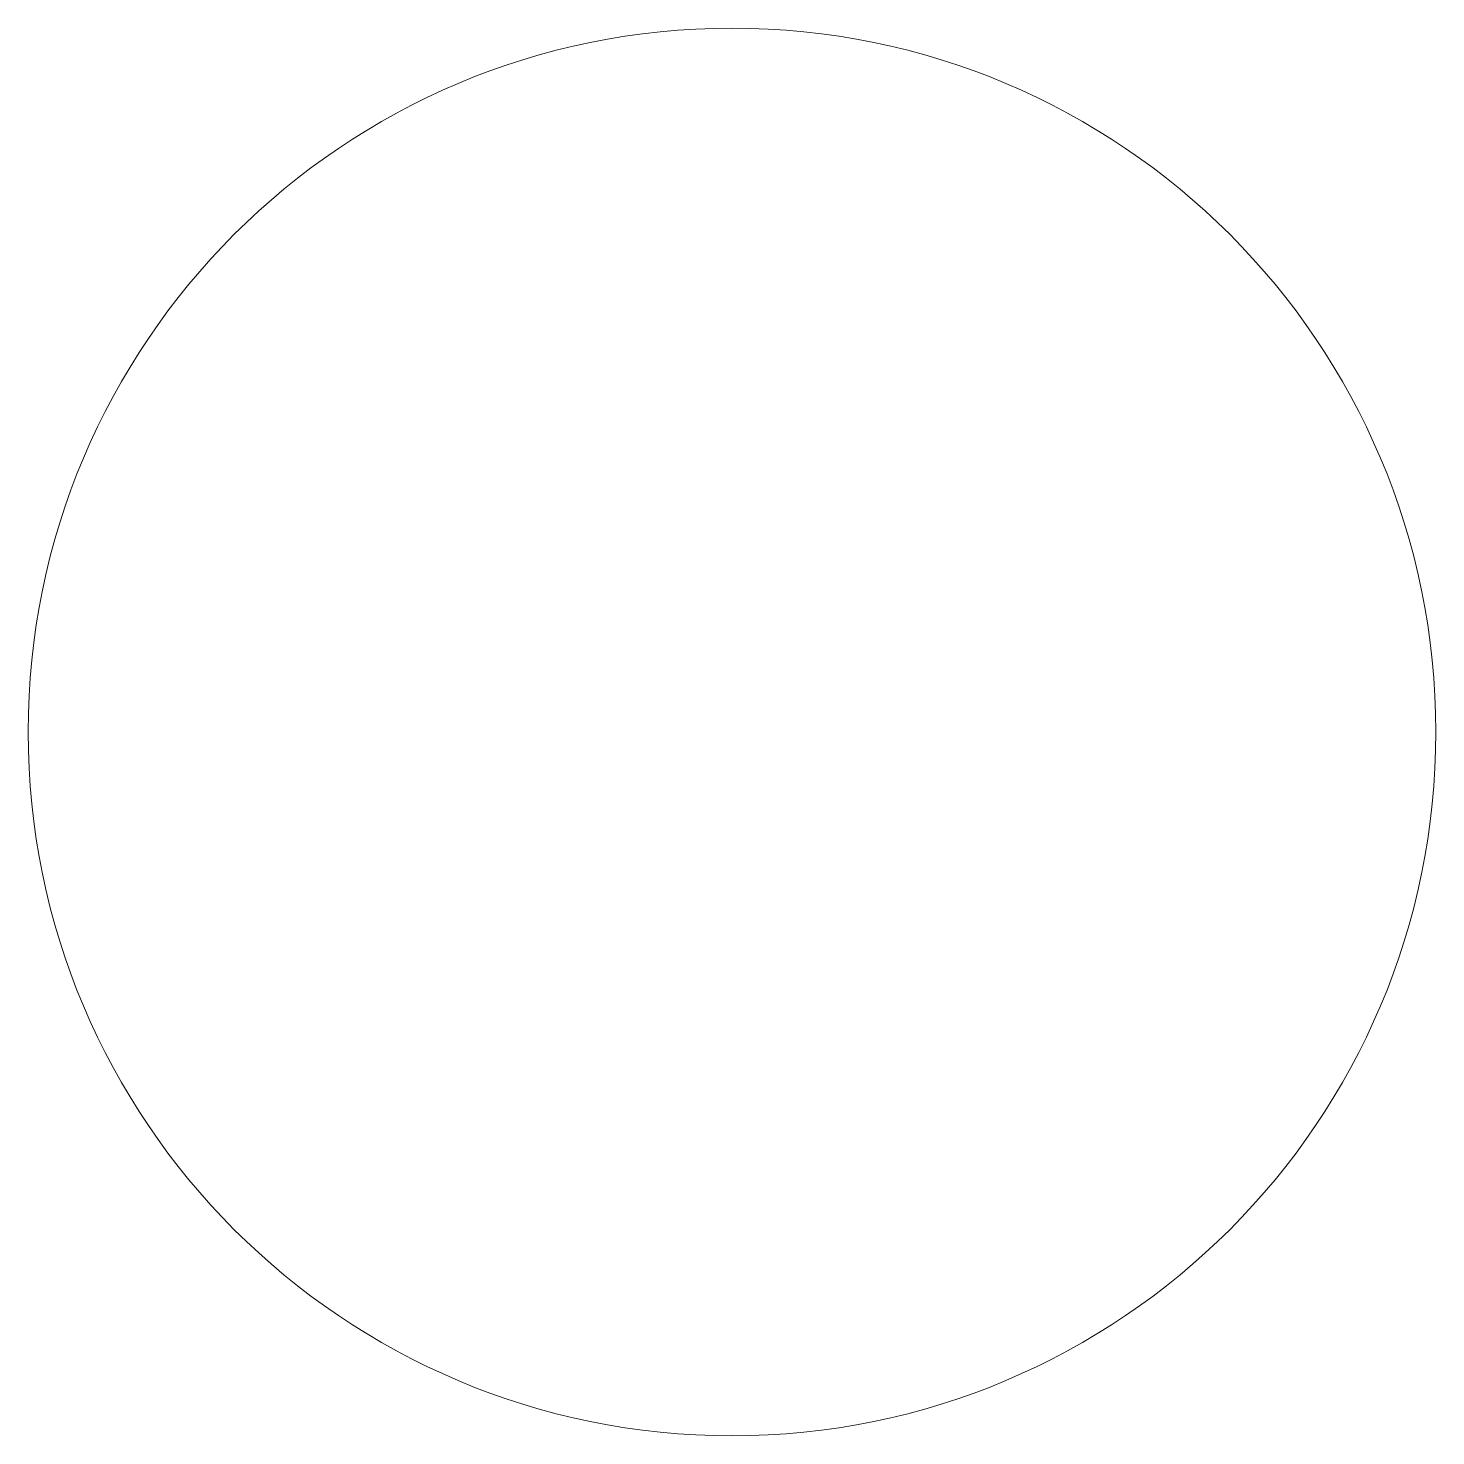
# Model space of a CAD drawing. Header units: millimetres. Extents: x -6.3 to 1.6, y -1.71 to 6.19.
import ezdxf

# ---------------------------------------------------------------- set-up
doc = ezdxf.new("R2010")
doc.units = ezdxf.units.MM

msp = doc.modelspace()

# ---------------------------------------------------------------- linework, layer by layer
at = {"color": 7, "linetype": 'Continuous', "lineweight": 15}
msp.add_circle((-2.3471, 2.2364), 3.95, dxfattribs=at)

doc.saveas('drawing.dxf')
